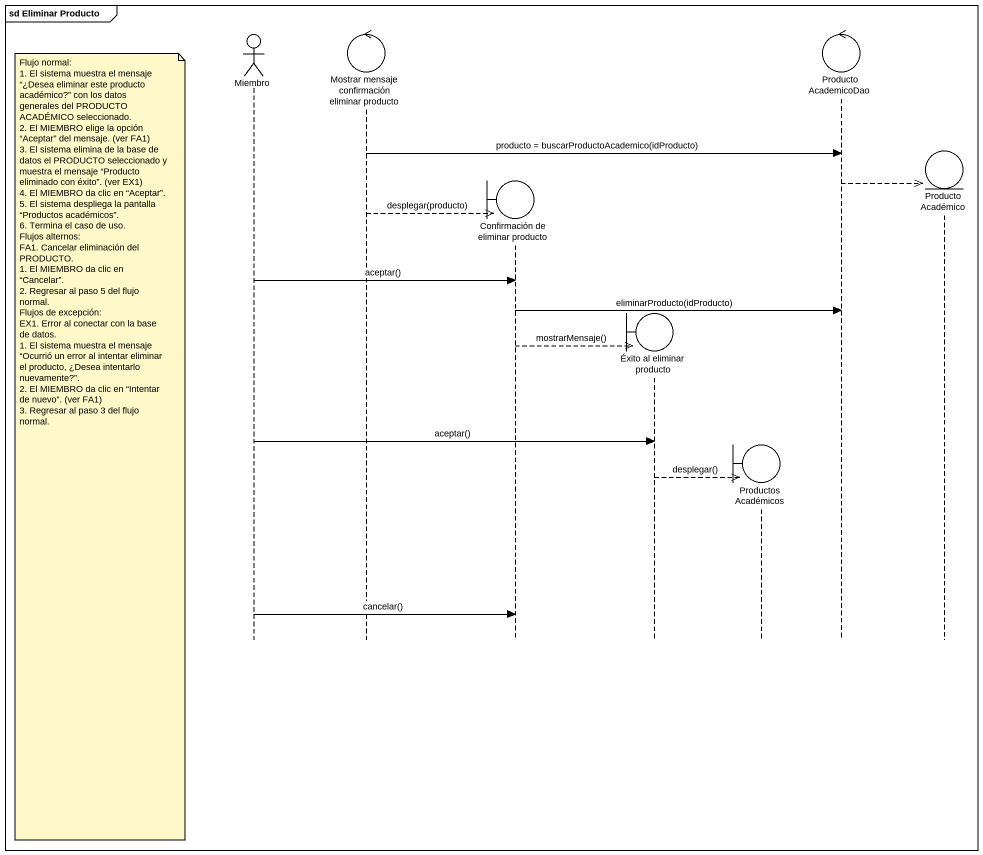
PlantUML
@startuml
mainframe sd Eliminar Producto
hide footbox
actor Miembro #FFFFFF
control "Mostrar mensaje confirmación eliminar producto" as Mostrar_mensaje #FFFFFF
boundary "Confirmación de eliminar producto" as Confirmación_de_eliminar #FFFFFF
boundary "Éxito al eliminar producto" as Éxito_al_eliminar_producto #FFFFFF
boundary "Productos Académicos" as Productos_Académicos #FFFFFF
control ProductoAcademicoDao #FFFFFF
entity "Producto Académico" as Producto_Académico #FFFFFF

Mostrar_mensaje -> ProductoAcademicoDao : producto = buscarProductoAcademico(idProducto)
ProductoAcademicoDao -->> Producto_Académico **
Mostrar_mensaje -->> Confirmación_de_eliminar ** : desplegar(producto)
Miembro -> Confirmación_de_eliminar : aceptar()
Confirmación_de_eliminar -> ProductoAcademicoDao : eliminarProducto(idProducto)
Confirmación_de_eliminar -->> Éxito_al_eliminar_producto ** : mostrarMensaje()
Miembro -> Éxito_al_eliminar_producto : aceptar()
note left of Miembro
  Flujo normal:
  1. El sistema muestra el mensaje “¿Desea eliminar este producto académico?” con los datos generales del PRODUCTO ACADÉMICO seleccionado.
  2. El MIEMBRO elige la opción “Aceptar” del mensaje. (ver FA1)
  3. El sistema elimina de la base de datos el PRODUCTO seleccionado y muestra el mensaje “Producto eliminado con éxito”. (ver EX1)
  4. El MIEMBRO da clic en “Aceptar”.
  5. El sistema despliega la pantalla “Productos académicos”.
  6. Termina el caso de uso.
  Flujos alternos:
  FA1. Cancelar eliminación del PRODUCTO.
  1. El MIEMBRO da clic en “Cancelar”.
  2. Regresar al paso 5 del flujo normal.
  Flujos de excepción:
  EX1. Error al conectar con la base de datos.
  1. El sistema muestra el mensaje “Ocurrió un error al intentar eliminar el producto, ¿Desea intentarlo nuevamente?”.
  2. El MIEMBRO da clic en “Intentar de nuevo”. (ver FA1)
  3. Regresar al paso 3 del flujo normal.
end note
Éxito_al_eliminar_producto -->> Productos_Académicos ** : desplegar()
Miembro -> Confirmación_de_eliminar : cancelar()
@enduml
